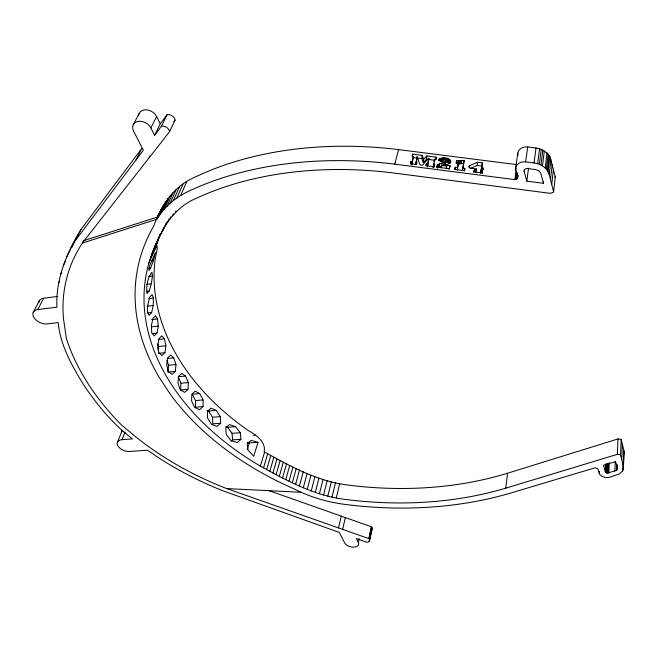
<?xml version="1.0" encoding="UTF-8"?>
<svg xmlns="http://www.w3.org/2000/svg" width="657" height="657" viewBox="0 0 657 657"><rect width="100%" height="100%" fill="white"/><g stroke="black" fill="none" stroke-linecap="round" stroke-linejoin="round"><path stroke-width="0.99" d="M203.07 406.593L203.103 399.916L199.687 393.551L195.162 391.153L191.901 394.192L191.565 400.951L194.661 407.414L199.588 409.722L203.07 406.593L195.499 407.225L195.572 400.565L192.23 394.208L199.687 393.551M445.873 160.965L445.298 164.636L445.61 160.226L443.656 159.791L442.399 160.924L438.35 160.324C445.38 153.122 460.089 163.815 441.537 165.433L441.299 167.88M517.043 164.652L398.585 149.607A312.453 209.493 12.5 0 0 194.776 177.226C173.776 186.169 161.121 205.427 153.664 226.246A276.991 192.723 12 0 0 139.079 262.069L138.52 264.418A276.942 192.69 12 0 0 158.953 377.011L170.311 394.266A276.942 192.69 12 0 0 251.261 466.708L253.503 468.063A276.991 192.723 12 0 0 293.219 488.512C309.086 496.676 326.398 501.948 344.079 504.289A344.539 250.046 15.8 0 0 510.99 492.964L594.889 467.85L597.862 468.712L599.283 473.442A7.276 4.5 4.8 0 0 609.959 477.163L619.51 473.886L622.664 470.888L622.737 468.958M622.664 470.888L623.444 461.345M623.386 466.306L623.986 450.874L621.169 439.434L617.974 438.925L507.574 473.237A325.971 238.688 15.7 0 1 348.136 485.08C317.758 481.458 290.468 466.404 264.155 451.778C266.241 441.75 255.885 434.704 248.362 430.614A260.599 184.921 12 0 1 155.192 259.072L157.245 248.863L157.113 245.817L155.627 247.927L148.893 263.014A265.806 184.683 12.1 0 0 260.41 466.133C286.912 480.661 314.325 495.674 344.802 499.353A330.052 238.721 15.7 0 0 505.767 488.159L617.309 454.357L620.537 454.882L623.386 466.306L623.115 470.018M623.411 469.114L623.986 450.874M620.537 454.882L621.169 439.434M621.727 459.785L622.343 444.346M617.071 469.632L617.309 468.104L615.625 461.616L603.52 465.246L605.508 472.137L607.717 473.048L616.348 470.412L617.071 469.632L617.243 465.78M617.219 469.336L617.301 467.414M614.845 471.143L615.272 461.526M616.348 470.412L616.603 464.639M616.636 470.166L616.89 464.392M617.309 454.357L617.974 438.925M616.882 469.903L617.087 465.099M607.717 473.048L608.177 463.834M608.103 473.04L608.554 463.826M608.825 472.917L609.326 462.676M153.41 298.056L153.204 305.513L151.636 312.601L149.04 315.294C145.583 309.825 148.416 302.844 149.763 297.112L152.063 294.541L153.41 298.056L148.835 298.615M188.025 389.314L188.362 382.571L185.545 376.05L181.702 373.463L178.597 376.42L177.965 383.253L180.314 389.897L184.699 392.369L188.025 389.314L180.593 389.987L180.962 383.261L178.187 376.748L185.545 376.05M605.253 471.669L605.623 464.507M605.508 472.137L605.926 463.949M605.713 472.35L606.132 464.162M605.968 472.539L606.386 464.351M606.263 472.712L606.682 464.524M606.6 472.843L607.06 463.637M606.961 472.95L607.421 463.735M607.339 473.015L607.791 463.809M599.283 473.442L599.398 471.398M410.765 163.848L410.954 161.408L412.161 161.565L413.376 156.588L412.136 156.432L412.695 154.157L422.155 155.364L423.609 159.339L423.33 162.591L426.557 159.216L426.836 155.964L436.273 157.171L436.043 159.61M412.161 161.565L411.914 164.817L413.376 156.588M412.506 156.596L412.695 154.157M415.626 164.472L417.088 156.768L419.995 164.948L422.369 165.252L428.906 158.206L427.395 166.812L428.906 158.206M416.825 160.021L417.088 156.768M423.33 162.591L421.884 158.616L422.155 155.364M426.204 165.835L426.418 163.396L427.682 163.56M436.273 157.171L435.763 159.446L434.523 159.29L433.103 167.551L433.998 163.544M434.302 161.729L434.523 159.29M175.329 371.353L175.969 364.545L173.744 357.835L170.557 355.043L167.617 357.925L166.681 364.832L168.307 371.673L172.167 374.334L175.329 371.353L167.913 372.076L168.578 365.276L166.985 360.496M434.458 166.894L434.688 164.455L433.406 164.291M437.036 167.165L437.192 165.531L438.162 164.488L445.627 161.384M437.307 168.241L437.619 164.989M438.162 164.488L437.849 167.74L441.775 166.016L442.095 162.764M439.016 160.612L439.172 158.986M438.548 167.272L438.86 164.02M439.599 160.973L439.837 158.534M439.434 166.829L439.755 163.577M440.346 161.482L440.666 158.23M441.627 158.05L441.307 161.294L442.358 161.211L442.687 157.959M442.892 161.597L443.056 159.971M443.672 159.602L443.836 157.976M443.664 165.424L443.992 162.172M444.912 159.717L445.076 158.091M444.838 164.193L445.085 161.753M445.61 160.226L445.545 164.225M445.52 163.823L445.848 160.571M446.407 158.312L446.07 161.565L449.807 163.232L450.144 159.98M446.292 168.52L446.768 165.277L450.061 165.704L449.889 167.33M446.44 168.537L446.768 165.277M447.245 161.868L447.581 158.616M448.263 162.246L448.6 158.994M449.133 162.706L449.47 159.454M450.341 162.977L450.595 160.538M450.636 162.747L450.809 161.121M455.005 169.637L455.268 167.19L457.543 167.486L458.414 163.117L456.147 162.903L456.574 160.784L464.097 160.522L463.727 163.774L461.354 163.47L457.954 164.176M456.311 163.223L456.574 160.784M456.59 163.265L456.861 160.825M457.272 169.925L457.543 167.486M458.044 163.363L458.315 160.916M458.414 163.117L457.354 169.867M459.333 164.078L459.695 160.825M148.893 263.014C157.294 237.456 169.588 209.378 196.164 198.365A303.846 201.116 12.6 0 1 393.477 172.972L550.254 193.347L553.079 192.296L553.613 191.828L555.288 176.717L549.884 156.695L546.994 152.95L541.228 149.328L536.005 147.989L527.711 146.954A8.812 7.112 3.6 0 0 517.995 155.331M460.524 163.831L460.886 160.579M461.354 163.47L461.723 160.218M551.724 184.387L553.432 169.309M462.323 170.574L464.097 160.522M550.476 179.476L552.2 164.414M464.524 170.861L464.811 168.414L462.602 168.135M553.613 191.828L549.219 174.532L550.968 159.495M549.219 174.532L547.306 170.393L549.088 155.372M548.119 171.723L549.884 156.695M468.983 167.551L469.172 165.925L477.483 162.23L482.394 162.854L481.088 171.066M547.306 170.393L546.32 169.136L548.119 154.116M505.767 488.159L507.574 473.237M546.32 169.136L545.187 167.954L546.994 152.95M543.396 183.311L540.842 173.456L539.06 170.91L535.792 169.605L527.415 168.529L525.584 168.767L524.327 169.835L524.13 171.305L526.791 181.151L543.396 183.311L543.643 181.299M473.952 172.348L474.255 169.9L476.185 170.147L476.415 168.923L469.689 168.052L469.172 165.925M545.187 167.954L542.493 165.893L544.341 150.905M475.882 172.594L476.415 168.923M470.626 168.356L477.072 165.482L477.483 162.23M542.493 165.893L540.966 165.038L542.838 150.051M540.966 165.038L539.331 164.307L541.228 149.328M480.661 173.21L481.195 169.531L482.846 169.744L483.15 168.02L481.507 167.806L480.784 172.791M539.331 164.307L537.623 163.708L539.545 148.737M482.312 173.423L482.624 170.976L480.981 170.763M482.936 169.646L483.15 168.02M537.623 163.708L534.034 162.952L536.005 147.989M164.964 352.645L165.909 345.754L164.398 338.831L161.77 335.826L159.01 338.61L157.762 345.607L158.78 352.661L161.967 355.536L164.964 352.645L158.378 353.326M526.791 181.151L528.557 168.159M157.984 349.491L158.394 346.543L157.746 343.857M524.13 171.305L524.409 169.309M132.681 434.318L121.734 425.194A282.814 193.24 15.2 0 1 88.243 383.967L81.599 372.962A282.937 193.322 15.2 0 1 66.414 338.618L63.483 318.694A253.397 170.418 16.1 0 1 82.371 243.074L157.113 219.151C164.225 206.709 175.78 197.272 188.641 191.228A316.042 209.098 12.6 0 1 394.816 164.16L514.374 179.575C519.736 180.059 517.166 172.799 515.794 170.262A8.935 7.128 4 0 1 525.633 161.885L527.711 146.954M136.089 159.865L141.838 148.359L81.049 229.367C66.702 252.731 55.599 279.274 56.904 307.205L37.786 309.57A10.208 6.373 25.6 0 0 34.049 317.758A10.208 6.373 25.6 0 0 47.074 323.917L58.194 322.603C60.28 345.18 71.769 365.423 83.365 384.411C97.014 404.802 112.799 424.135 132.574 438.884L122.021 439.673A9.116 5.322 20.6 0 0 118.014 446.144A9.116 5.322 20.6 0 0 129.667 451.474L147.546 450.217C170.935 466.84 196.5 480.308 223.158 490.878L339.299 532.433L344.728 543.035A7.309 4.172 13.3 0 0 353.77 547.158A7.309 4.172 13.3 0 0 358.385 542.542L359.239 538.609M516.566 179.147L517.437 173.161M516.911 178.901L517.346 175.912M517.199 178.614L517.634 175.624M517.42 178.293L517.856 175.304M517.576 177.948L517.954 175.591M515.794 170.262L516.09 168.274M514.842 179.607L516.016 171.625M515.31 179.575L516.476 171.6M515.761 179.484L516.78 172.512M516.18 179.345L517.051 173.358M515.63 168.003L517.831 153.081M151.291 283.791L152.49 276.006L151.931 272.179C147.496 277.977 146.002 286.411 147.028 293.58L149.213 291.018L151.291 283.791L146.47 284.407M358.385 542.542L356.39 538.551L366.655 542.222C368.659 542.551 370.86 540.185 368.864 538.617L226.673 488.57A256.797 174.483 16.5 0 1 132.648 434.334M268.935 490.623L371.369 526.766L372.174 528.261L369.193 541.343M624.15 452.755L623.707 454.595M482.624 170.976L482.271 172.955L473.894 171.879L474.255 169.9M156.998 333.091L158.247 326.11L157.524 318.941L155.504 315.697L152.958 318.382L151.389 325.486L151.742 332.779L154.19 335.891L156.998 333.091L152.161 333.633M481.507 167.806L482.394 162.854M464.811 168.414L464.376 170.656L454.816 169.424L455.268 167.19M462.421 170.442L463.538 164.726M368.864 538.617L371.369 526.766M369.012 538.74L371.509 526.889M369.489 539.422L371.977 527.571M369.579 540.768L372.174 528.261M434.688 164.455L434.17 166.771L425.884 165.704L426.418 163.396M342.625 529.386L345.336 517.576M338.511 527.932L341.262 516.139M415.766 164.414L416.193 162.657M336.261 497.99L339.677 483.749M332.007 497.127L335.464 482.895M327.777 496.134L331.268 481.926M410.954 161.408L410.387 163.708L416.513 164.496L417.064 162.197L415.815 162.033M323.572 495.025L327.112 480.825M319.409 493.801L322.989 479.61M315.294 492.463L318.916 478.28M450.061 165.704L449.289 168.718L436.626 167.083L437.192 165.531M311.229 491.001L314.892 476.834M394.816 164.16L398.585 149.607M307.23 489.44L310.933 475.282M153.311 260.73L155.463 252.592L149.328 266.438L148.975 270.52L150.634 268.13L153.311 260.73L151.397 260.993M303.296 487.765L307.041 473.615M299.444 485.983L303.23 471.849M295.675 484.11L299.502 469.977M292.357 482.624L296.217 468.498M289.055 481.113L292.956 466.996M285.787 479.569L289.721 465.46M282.526 478L286.501 463.891M279.299 476.391L283.298 462.298M276.088 474.756L280.128 460.672M272.901 473.089L276.975 459.013M269.74 471.398L273.854 457.321M266.602 469.673L270.75 455.605M155.101 249.06L160.16 234.598M263.498 467.915L267.67 453.856M260.41 466.133L264.623 452.073M258.02 442.325L253.742 456.278L248.174 450.259L247.147 443.672L251.245 440.404L258.02 442.325L249.258 442.941L247.377 442.391M247.221 449.437L249.258 442.941M71.728 247.525L76.417 237.415M122.021 439.673L125.109 432.092M117.595 441.833L122.251 430.475A9.042 5.346 20.7 0 0 121.8 431.797M175.279 212.663L176.101 210.798M163.453 205.198L156.826 218.116M170.04 218.567L170.869 216.703M180.568 195.581L186.777 181.587M172.545 215.553L173.374 213.689M153.927 248.568L160.193 234.5M152.777 251.434L160.316 234.475M159.265 237.259L160.924 233.531M151.693 254.308L157.918 240.347M176.84 198.012L183.073 184.034M160.784 234.475L163.692 227.946M150.691 257.199L156.908 243.238M149.755 260.106L155.972 246.145M162.378 231.707L166.426 222.69M165.728 224.94L166.977 222.148M167.765 221.705L169.013 218.904M173.325 200.607L179.583 186.637M170.032 203.358L176.314 189.397M166.968 206.265L173.276 192.296M161.556 212.466L167.888 198.513M164.143 209.296L170.459 195.343M157.565 216.982L158.378 215.2M157.984 216.761L161.614 208.704M159.208 215.751L165.548 201.798M158.181 216.802L83.513 240.733L82.33 243.049L169.588 131.646L175.115 119.853A6.012 4.566 28.9 0 0 167.116 114.655L160.234 123.836L154.559 135.334L150.872 127.967A10.126 7.539 29.4 0 0 138.11 121.405A10.126 7.539 29.4 0 0 133.576 131.104L143.366 150.198L75.136 240.815L70.496 248.855M149.024 157.902L149.886 156.128M154.559 135.334L161.474 126.152L167.116 114.655M150.872 127.967L156.612 116.494A10.019 7.531 29.8 0 0 146.347 109.842A10.019 7.531 29.8 0 0 138.586 115.427M58.777 282.682L59.672 280.925M60.699 274.026L61.602 272.269M66.546 257.084L70.644 249.175M71.547 247.41L72.459 245.652M75.136 240.815L81.049 229.367M63.286 265.485L65.552 261.092M133.174 124.92L139.103 113.497M37.786 309.57L43.666 298.229L57.652 296.447M33.211 312.42L39.108 301.095M173.883 121.717L175.123 120.124M423.609 159.339L426.836 155.964M554.763 177.193L555.288 176.717M220.621 423.239L216.974 426.434L211.48 424.282L207.546 417.992L207.563 411.29L210.979 408.178L216.276 410.403L220.317 416.612L220.621 423.239L212.753 423.855L212.523 417.236L208.581 411.036L206.865 410.329M231.1 441.208L232.619 439.911L240.963 439.303L240.306 432.725L235.567 426.648L229.49 424.586L225.762 427.781L226.23 434.425L231.026 440.56L237.136 442.572L240.963 439.303M148.737 268.385L150.634 268.13M148.539 276.523L152.49 276.006M146.33 291.38L149.213 291.018M147.102 306.244L153.204 305.513M147.579 313.077L151.636 312.601M151.677 319.614L157.524 318.941M151.471 326.874L158.247 326.11M158.748 339.439L164.398 338.831M158.394 346.543L165.909 345.754M167.28 358.492L173.744 357.835M168.578 365.276L175.969 364.545M180.962 383.261L188.362 382.571M195.572 400.565L203.103 399.916M208.581 411.036L216.276 410.403M212.523 417.236L220.317 416.612M225.77 426.68L227.47 427.264L235.567 426.648M227.47 427.264L232.044 433.341L240.306 432.725M253.503 435.295L255.417 435.156M226.673 488.57L301.111 492.298M525.633 161.885L534.034 162.952M477.072 165.482L481.975 166.106M413.384 157.532L421.884 158.616M426.557 159.216L435.024 160.3M441.537 165.433L446.546 166.081M448.074 168.75L449.717 168.956M156.612 116.494L160.234 123.836M232.044 433.341L232.619 439.911M169.588 131.646L169.572 131.375A6.077 4.566 28.5 0 0 161.474 126.152M38.747 302.754A10.118 6.389 25.8 0 1 43.666 298.229"/></g></svg>
